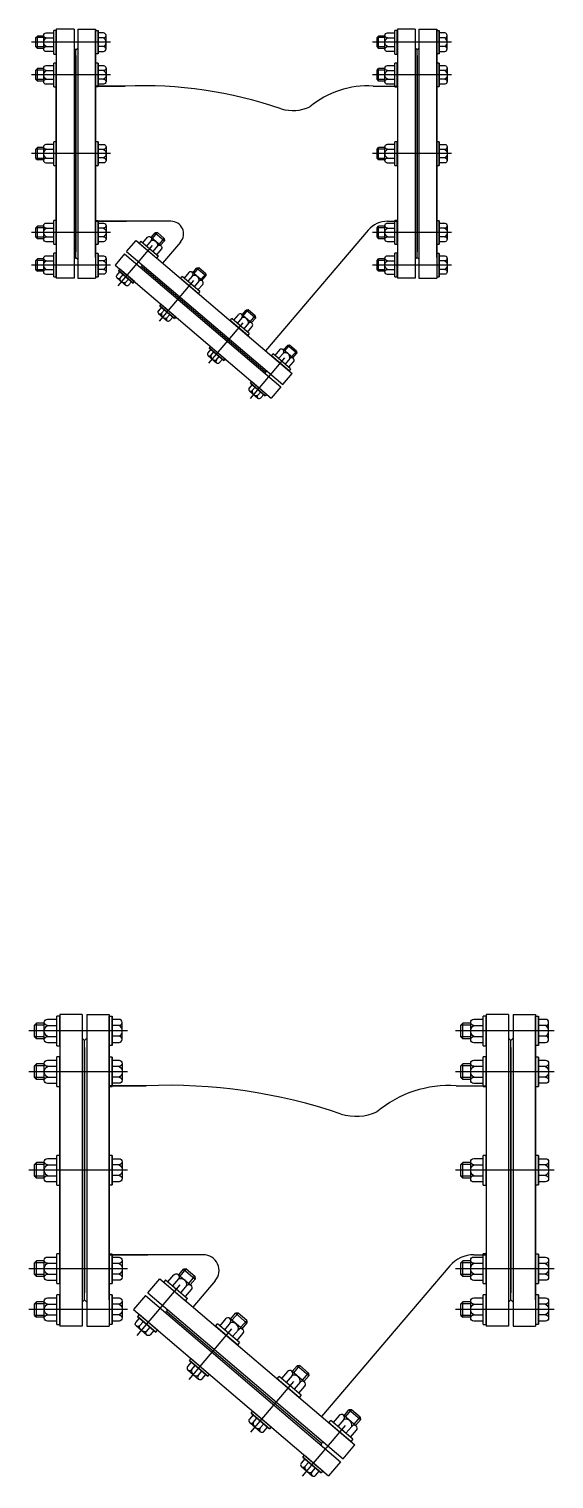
# Model space of a CAD drawing. Header units: millimetres. Extents: x 1218 to 72853, y -34712 to 16286.
# Drawn here: x 61793 to 62080, y 12843 to 13634 of the extents above; entities that cross this region are included whole.
import ezdxf

# ---------------------------------------------------------------- set-up
doc = ezdxf.new("R2010")
doc.units = ezdxf.units.MM
doc.styles.get("Standard").update_dxf_attribs({"font": 'arial.ttf'})

# ---------------------------------------------------------------- blocks, each defined once
blk = doc.blocks.new('dai oc M20')
for p, q in [((25872.5, -5702.3, 1381.5), (25872.5, -5698.3, 1381.5)), ((25872.5, -5698.3, 1381.5), (25910.5, -5698.3, 1381.5)), ((25872.5, -5702.3, 1381.5), (25910.5, -5702.3, 1381.5)), ((25876.5, -5702.3, 1381.5), (25876.5, -5714.3, 1381.5)), ((25906.5, -5714.3, 1381.5), (25906.5, -5702.3, 1381.5)), ((25910.5, -5698.3, 1381.5), (25910.5, -5702.3, 1381.5)), ((25880.4, -5718.3, 1381.5), (25902.6, -5718.3, 1381.5)), ((25881.5, -5718.3, 1381.5), (25881.5, -5728.3, 1381.5)), ((25884, -5718.3, 1381.5), (25884, -5730.8, 1381.5)), ((25899, -5718.3, 1381.5), (25899, -5730.8, 1381.5)), ((25901.5, -5718.3, 1381.5), (25901.5, -5728.3, 1381.5)), ((25881.5, -5728.3, 1381.5), (25901.5, -5728.3, 1381.5)), ((25884, -5730.8, 1381.5), (25881.5, -5728.3, 1381.5)), ((25884, -5730.8, 1381.5), (25899, -5730.8, 1381.5)), ((25899, -5730.8, 1381.5), (25901.5, -5728.3, 1381.5))]:
    blk.add_line(p, q)
at = {"elevation": 1381.5}
for points in [[(25884.5, -5714.3), (25884.5, -5702.3)], [(25898.5, -5714.3), (25898.5, -5702.3)]]:
    blk.add_lwpolyline(points, dxfattribs=at)
for centre, radius, start, end in [((25880.5, -5714.3, 1381.5), 4, 180.2478, 359.7522), ((25891.5, -5710.1, 1381.5), 8.14, 210.7312, 329.2688), ((25902.5, -5714.3, 1381.5), 4, 180.2478, 359.7522)]:
    blk.add_arc(centre, radius, start, end)
blk = doc.blocks.new('bulong M20')
for p, q in [((25876.5, -5633.2, 1381.5), (25876.5, -5642.3, 1381.5)), ((25902.6, -5629.3, 1381.5), (25880.4, -5629.3, 1381.5)), ((25906.5, -5642.3, 1381.5), (25906.5, -5633.2, 1381.5)), ((25872.5, -5642.3, 1381.5), (25910.5, -5642.3, 1381.5)), ((25872.5, -5646.3, 1381.5), (25872.5, -5642.3, 1381.5)), ((25910.5, -5642.3, 1381.5), (25872.5, -5642.3, 1381.5)), ((25910.5, -5646.3, 1381.5), (25872.5, -5646.3, 1381.5)), ((25910.5, -5642.3, 1381.5), (25910.5, -5646.3, 1381.5))]:
    blk.add_line(p, q)
at = {"elevation": 1381.5}
for points in [[(25884.5, -5633.2), (25884.5, -5642.3)], [(25898.5, -5633.2), (25898.5, -5642.3)]]:
    blk.add_lwpolyline(points, dxfattribs=at)
for centre, radius, start, end in [((25880.5, -5633.3, 1381.5), 4, 0.2478, 179.7522), ((25891.5, -5637.4, 1381.5), 8.14, 30.7312, 149.2688), ((25902.5, -5633.3, 1381.5), 4, 0.2478, 179.7522)]:
    blk.add_arc(centre, radius, start, end)
blk = doc.blocks.new('LOCY-DN80 PCCC')
for p, q in [((-103.82, 68), (-103.82, -68)), ((-94.08, 68), (-103.82, 68)), ((-94.08, 68), (-94.08, -68)), ((-92.06, 68), (-92.06, -68)), ((-92.06, 68), (-82.33, 68)), ((-82.33, 68), (-82.33, -68)), ((82.33, 68), (82.33, -68)), ((92.06, 68), (82.33, 68)), ((92.06, 68), (92.06, -68)), ((94.08, 68), (94.08, -68)), ((94.08, 68), (103.82, 68)), ((103.82, 68), (103.82, -68)), ((-74.27, 60.78), (-117.32, 60.78)), ((-93.07, 56.58), (-94.08, 57.59)), ((-93.07, 56.58), (-92.06, 57.59)), ((-93.07, -56.58), (-93.07, 56.58)), ((-93.07, -56.58), (-93.07, 56.58)), ((-82.33, -56.58), (-82.33, 56.58)), ((111.88, 60.78), (68.83, 60.78)), ((93.07, 56.58), (92.06, 57.59)), ((93.07, 56.58), (94.08, 57.59)), ((93.07, -56.58), (93.07, 56.58)), ((93.07, -56.58), (93.07, 56.58)), ((103.82, -56.58), (103.82, 56.58)), ((-93.07, 53.56), (-93.07, -53.56)), ((-93.07, 53.56), (-93.07, -53.56)), ((93.07, 53.56), (93.07, -53.56)), ((93.07, 53.56), (93.07, -53.56)), ((-74.27, 42.98), (-117.32, 42.98)), ((-103.82, -44.55), (-103.82, 44.55)), ((111.88, 42.98), (68.83, 42.98)), ((-66.15, 36.88), (-82.33, 36.88)), ((-82.33, 36.88), (-66.15, 36.88)), ((69.15, 36.88), (82.33, 36.88)), ((-74.27, 0), (-117.32, 0)), ((-75.69, 0), (-111.11, 0)), ((111.88, 0), (68.83, 0)), ((-41.25, -36.88), (-82.33, -36.88)), ((-82.33, -36.88), (-65.48, -36.88)), ((76.94, -36.88), (82.33, -36.88)), ((-74.27, -42.98), (-117.32, -42.98)), ((-65.45, -53.46), (-60.25, -47.36)), ((-60.25, -47.36), (24.96, -119.88)), ((66.42, -41.74), (10.44, -107.52)), ((111.88, -42.98), (68.83, -42.98)), ((-66.52, -54.73), (-71.71, -60.83)), ((-70.03, -72.09), (-51.3, -50.07)), ((-66.52, -54.73), (18.69, -127.24)), ((-65.45, -53.46), (19.77, -125.98)), ((-35.99, -48.27), (-45.74, -59.72)), ((-74.27, -60.78), (-117.32, -60.78)), ((-93.07, -56.58), (-94.08, -57.59)), ((-93.07, -56.58), (-92.06, -57.59)), ((-71.71, -60.83), (13.5, -133.34)), ((-56.94, -61.79), (-58.1, -61.89)), ((-56.94, -61.79), (-57.03, -60.63)), ((-56.94, -61.79), (10.18, -118.91)), ((-56.94, -61.79), (10.18, -118.91)), ((111.88, -60.78), (68.83, -60.78)), ((93.07, -56.58), (92.06, -57.59)), ((93.07, -56.58), (94.08, -57.59)), ((-94.08, -68), (-103.82, -68)), ((-92.06, -68), (-82.33, -68)), ((-47.45, -91.3), (-28.72, -69.28)), ((-47.45, -91.3), (-28.72, -69.28)), ((92.06, -68), (82.33, -68)), ((94.08, -68), (103.82, -68)), ((-20.46, -114.27), (-1.72, -92.25)), ((-20.46, -114.27), (-1.72, -92.25)), ((2.12, -133.49), (20.86, -111.47)), ((10.18, -118.91), (11.35, -118.82)), ((10.18, -118.91), (10.28, -120.08)), ((19.77, -125.98), (24.96, -119.88)), ((18.69, -127.24), (13.5, -133.34))]:
    blk.add_line(p, q)
for centre, radius, start, end in [((-56.74, -196.75), 233.82, 71.10694, 92.30713), ((66.16, -12.19), 49.17, 86.5147, 130.01653), ((25.4, 46.44), 22.89, 253.68952, 293.55903), ((-41.25, -43.79), 6.91, 319.6028, 90), ((76.94, -50.7), 13.81, 90, 139.6028)]:
    blk.add_arc(centre, radius, start, end)
at = {"extrusion": (0, 0, -1)}
for name, p, xscale, yscale, zscale, rotation in [('dai oc M20', (-1835.19, -8749.59, 470.09), 0.3402798350575809, 0.3402798350575809, -0.3402798350566687, 90), ('dai oc M20', (-2021.33, -8749.59, 470.09), 0.3402798350575809, 0.3402798350575809, -0.3402798350566687, 90), ('dai oc M20', (-1835.19, -8767.39, 470.09), 0.3402798350575809, 0.3402798350575809, -0.3402798350566687, 90), ('bulong M20', (-1813.7, -8651.46, 463.91), 0.3358024688059231, 0.3358024688059231, -0.3358024688059231, 90), ('dai oc M20', (-2021.33, -8767.39, 470.09), 0.3402798350575809, 0.3402798350575809, -0.3402798350566687, 90), ('bulong M20', (-1999.85, -8651.46, 463.91), 0.3358024688059231, 0.3358024688059231, -0.3358024688059231, 90), ('dai oc M20', (-1835.19, -8810.37, 470.09), 0.3402798350575809, 0.3402798350575809, -0.3402798350566687, 90), ('bulong M20', (-1813.7, -8694.44, 463.91), 0.3358024688059231, 0.3358024688059231, -0.3358024688059231, 90), ('dai oc M20', (-2021.33, -8810.37, 470.09), 0.3402798350575809, 0.3402798350575809, -0.3402798350566687, 90), ('bulong M20', (-1999.85, -8694.44, 463.91), 0.3358024688059231, 0.3358024688059231, -0.3358024688059231, 90), ('dai oc M20', (-1835.19, -8853.35, 470.09), 0.3402798350575809, 0.3402798350575809, -0.3402798350566687, 90), ('bulong M20', (-1813.7, -8737.42, 463.91), 0.3358024688059231, 0.3358024688059231, -0.3358024688059231, 90), ('dai oc M20', (-2021.33, -8853.35, 470.09), 0.3402798350575809, 0.3402798350575809, -0.3402798350566687, 90), ('bulong M20', (-1999.85, -8737.42, 463.91), 0.3358024688059231, 0.3358024688059231, -0.3358024688059231, 90), ('dai oc M20', (7815.19, 4071.37, 458), 0.3315286192074118, 0.3315286192074118, -0.3315286192029386, 220.3971965352956), ('dai oc M20', (-1835.19, -8871.15, 470.09), 0.3402798350575809, 0.3402798350575809, -0.3402798350566687, 90), ('bulong M20', (-1813.7, -8755.22, 463.91), 0.3358024688059231, 0.3358024688059231, -0.3358024688059231, 90), ('dai oc M20', (-2021.33, -8871.15, 470.09), 0.3402798350575809, 0.3402798350575809, -0.3402798350566687, 90), ('bulong M20', (-1999.85, -8755.22, 463.91), 0.3358024688059231, 0.3358024688059231, -0.3358024688059231, 90), ('bulong M20', (6523.76, 3381.47, 381.67), 0.2762738493352873, 0.2762738493352873, -0.2762738493357822, 220.3971965342666)]:
    blk.add_blockref(name, p, dxfattribs=dict(at, xscale=xscale, yscale=yscale, zscale=zscale, rotation=rotation))
for name, p, xscale, yscale, zscale, rotation in [('bulong M20', (1813.7, 8755.22, -463.91), 0.3358024688059231, 0.3358024688059231, 0.3358024688059231, 270), ('bulong M20', (1999.85, 8755.22, -463.91), 0.3358024688059231, 0.3358024688059231, 0.3358024688059231, 270), ('dai oc M20', (5281.69, -7073.85, -458), 0.3315286192074117, 0.3315286192074117, 0.3315286192074117, 139.6028034647044), ('bulong M20', (4394.07, -5909.42, -381.67), 0.2762738493384542, 0.2762738493384542, 0.2762738493384542, 139.6028034649617), ('dai oc M20', (5308.69, -7096.82, -458), 0.3315286192074117, 0.3315286192074117, 0.3315286192074117, 139.6028034647044), ('dai oc M20', (5331.27, -7116.03, -458), 0.3315286192074117, 0.3315286192074117, 0.3315286192074117, 139.6028034647044), ('bulong M20', (4421.07, -5932.39, -381.67), 0.2762738493384542, 0.2762738493384542, 0.2762738493384542, 139.6028034649617), ('bulong M20', (4443.65, -5951.61, -381.67), 0.2762738493384542, 0.2762738493384542, 0.2762738493384542, 139.6028034649617)]:
    blk.add_blockref(name, p, dxfattribs=dict(xscale=xscale, yscale=yscale, zscale=zscale, rotation=rotation))
at = {"flags": 1}
for p in [(-103.82, 0), (103.82, 0)]:
    blk.add_attdef('AMC', p, '', height=0.5, dxfattribs=at)
blk = doc.blocks.new('LOCY-DN100 PCCC')
for p, q in [((-129.77, 85), (-129.77, -85)), ((-117.6, 85), (-129.77, 85)), ((-117.6, 85), (-117.6, -85)), ((-115.08, 85), (-115.08, -85)), ((-115.08, 85), (-102.91, 85)), ((-102.91, 85), (-102.91, -85)), ((102.91, 85), (102.91, -85)), ((115.08, 85), (102.91, 85)), ((115.08, 85), (115.08, -85)), ((117.6, 85), (117.6, -85)), ((117.6, 85), (129.77, 85)), ((129.77, 85), (129.77, -85)), ((-92.83, 75.98), (-146.64, 75.98)), ((-116.34, 70.73), (-117.6, 71.99)), ((-116.34, 70.73), (-115.08, 71.99)), ((139.85, 75.98), (86.04, 75.98)), ((116.34, 70.73), (115.08, 71.99)), ((116.34, 70.73), (117.6, 71.99)), ((-116.34, -70.73), (-116.34, 70.73)), ((-116.34, -70.73), (-116.34, 70.73)), ((-116.34, 66.95), (-116.34, -66.95)), ((-116.34, 66.95), (-116.34, -66.95)), ((-102.91, -70.73), (-102.91, 70.73)), ((116.34, -70.73), (116.34, 70.73)), ((116.34, -70.73), (116.34, 70.73)), ((116.34, 66.95), (116.34, -66.95)), ((116.34, 66.95), (116.34, -66.95)), ((129.77, -70.73), (129.77, 70.73)), ((-129.77, -57.15), (-129.77, 57.15)), ((-92.83, 53.72), (-146.64, 53.72)), ((139.85, 53.72), (86.04, 53.72)), ((-82.69, 46.1), (-102.91, 46.1)), ((-102.91, 46.1), (-82.69, 46.1)), ((86.44, 46.1), (102.91, 46.1)), ((-92.83, 0), (-146.64, 0)), ((-94.62, 0), (-138.89, 0)), ((139.85, 0), (86.04, 0)), ((-51.56, -46.1), (-102.91, -46.1)), ((-102.91, -46.1), (-81.85, -46.1)), ((96.17, -46.1), (102.91, -46.1)), ((-92.83, -53.72), (-146.64, -53.72)), ((83.02, -52.18), (13.05, -134.4)), ((139.85, -53.72), (86.04, -53.72)), ((-87.54, -90.11), (-64.12, -62.58)), ((-81.81, -66.83), (-75.32, -59.2)), ((-75.32, -59.2), (31.2, -149.85)), ((-44.99, -60.33), (-57.17, -74.65)), ((-116.34, -70.73), (-117.6, -71.99)), ((-116.34, -70.73), (-115.08, -71.99)), ((-83.15, -68.41), (-89.64, -76.03)), ((-83.15, -68.41), (23.37, -159.05)), ((-81.81, -66.83), (24.71, -157.47)), ((116.34, -70.73), (115.08, -71.99)), ((116.34, -70.73), (117.6, -71.99)), ((-92.83, -75.98), (-146.64, -75.98)), ((-89.64, -76.03), (16.88, -166.68)), ((-71.17, -77.24), (-72.63, -77.36)), ((-71.17, -77.24), (-71.29, -75.78)), ((-71.17, -77.24), (12.73, -148.64)), ((-71.17, -77.24), (12.73, -148.64)), ((139.85, -75.98), (86.04, -75.98)), ((-117.6, -85), (-129.77, -85)), ((-115.08, -85), (-102.91, -85)), ((-59.32, -114.13), (-35.89, -86.6)), ((-59.32, -114.13), (-35.89, -86.6)), ((115.08, -85), (102.91, -85)), ((117.6, -85), (129.77, -85)), ((-25.58, -142.84), (-2.15, -115.31)), ((-25.58, -142.84), (-2.15, -115.31)), ((2.65, -166.86), (26.07, -139.33)), ((12.73, -148.64), (14.19, -148.52)), ((12.73, -148.64), (12.85, -150.1)), ((24.71, -157.47), (31.2, -149.85)), ((23.37, -159.05), (16.88, -166.68))]:
    blk.add_line(p, q)
for centre, radius, start, end in [((-70.92, -245.93), 292.27, 71.10694, 92.30713), ((82.7, -15.24), 61.46, 86.5147, 130.01653), ((31.75, 58.05), 28.61, 253.68952, 293.55903), ((-51.56, -54.74), 8.63, 319.6028, 90), ((96.17, -63.37), 17.27, 90, 139.6028)]:
    blk.add_arc(centre, radius, start, end)
at = {"extrusion": (0, 0, -1)}
for name, p, xscale, yscale, zscale, rotation in [('dai oc M20', (-2293.98, -10936.99, 587.61), 0.4253497938109167, 0.4253497938109167, -0.4253497938097764, 90), ('dai oc M20', (-2526.66, -10936.99, 587.61), 0.4253497938109167, 0.4253497938109167, -0.4253497938097764, 90), ('dai oc M20', (-2293.98, -10959.24, 587.61), 0.4253497938109167, 0.4253497938109167, -0.4253497938097764, 90), ('bulong M20', (-2267.13, -10814.33, 579.88), 0.41975308599649, 0.41975308599649, -0.41975308599649, 90), ('dai oc M20', (-2526.66, -10959.24, 587.61), 0.4253497938109167, 0.4253497938109167, -0.4253497938097764, 90), ('bulong M20', (-2499.81, -10814.33, 579.88), 0.41975308599649, 0.41975308599649, -0.41975308599649, 90), ('dai oc M20', (-2293.98, -11012.96, 587.61), 0.4253497938109167, 0.4253497938109167, -0.4253497938097764, 90), ('bulong M20', (-2267.13, -10868.05, 579.88), 0.41975308599649, 0.41975308599649, -0.41975308599649, 90), ('dai oc M20', (-2526.66, -11012.96, 587.61), 0.4253497938109167, 0.4253497938109167, -0.4253497938097764, 90), ('bulong M20', (-2499.81, -10868.05, 579.88), 0.41975308599649, 0.41975308599649, -0.41975308599649, 90), ('dai oc M20', (-2293.98, -11066.68, 587.61), 0.4253497938109167, 0.4253497938109167, -0.4253497938097764, 90), ('bulong M20', (-2267.13, -10921.78, 579.88), 0.41975308599649, 0.41975308599649, -0.41975308599649, 90), ('dai oc M20', (-2526.66, -11066.68, 587.61), 0.4253497938109167, 0.4253497938109167, -0.4253497938097764, 90), ('bulong M20', (-2499.81, -10921.78, 579.88), 0.41975308599649, 0.41975308599649, -0.41975308599649, 90), ('dai oc M20', (9768.99, 5089.22, 572.5), 0.4144107739984896, 0.4144107739984896, -0.4144107739928983, 220.3971965352956), ('dai oc M20', (-2293.98, -11088.94, 587.61), 0.4253497938109167, 0.4253497938109167, -0.4253497938097764, 90), ('bulong M20', (-2267.13, -10944.03, 579.88), 0.41975308599649, 0.41975308599649, -0.41975308599649, 90), ('dai oc M20', (-2526.66, -11088.94, 587.61), 0.4253497938109167, 0.4253497938109167, -0.4253497938097764, 90), ('bulong M20', (-2499.81, -10944.03, 579.88), 0.41975308599649, 0.41975308599649, -0.41975308599649, 90), ('bulong M20', (8154.71, 4226.83, 477.09), 0.3453423116601299, 0.3453423116601299, -0.3453423116607486, 220.3971965342666)]:
    blk.add_blockref(name, p, dxfattribs=dict(at, xscale=xscale, yscale=yscale, zscale=zscale, rotation=rotation))
for name, p, xscale, yscale, zscale, rotation in [('bulong M20', (2267.13, 10944.03, -579.88), 0.41975308599649, 0.41975308599649, 0.41975308599649, 270), ('bulong M20', (2499.81, 10944.03, -579.88), 0.41975308599649, 0.41975308599649, 0.41975308599649, 270), ('dai oc M20', (6602.12, -8842.31, -572.5), 0.4144107739984896, 0.4144107739984896, 0.4144107739984896, 139.6028034647044), ('bulong M20', (5492.59, -7386.77, -477.09), 0.3453423116640885, 0.3453423116640885, 0.3453423116640885, 139.6028034649617), ('dai oc M20', (6635.86, -8871.02, -572.5), 0.4144107739984896, 0.4144107739984896, 0.4144107739984896, 139.6028034647044), ('bulong M20', (5526.33, -7415.49, -477.09), 0.3453423116640885, 0.3453423116640885, 0.3453423116640885, 139.6028034649617), ('dai oc M20', (6664.08, -8895.04, -572.5), 0.4144107739984896, 0.4144107739984896, 0.4144107739984896, 139.6028034647044), ('bulong M20', (5554.56, -7439.51, -477.09), 0.3453423116640885, 0.3453423116640885, 0.3453423116640885, 139.6028034649617)]:
    blk.add_blockref(name, p, dxfattribs=dict(xscale=xscale, yscale=yscale, zscale=zscale, rotation=rotation))
at = {"flags": 1}
for p in [(-129.77, 0), (129.77, 0)]:
    blk.add_attdef('AMC', p, '', height=0.5, dxfattribs=at)

msp = doc.modelspace()

# ---------------------------------------------------------------- block references
for name, p in [('LOCY-DN80 PCCC', (61912.17, 13566.16)), ('LOCY-DN100 PCCC', (61940.13, 13011.56))]:
    msp.add_blockref(name, p)

doc.saveas('drawing.dxf')
